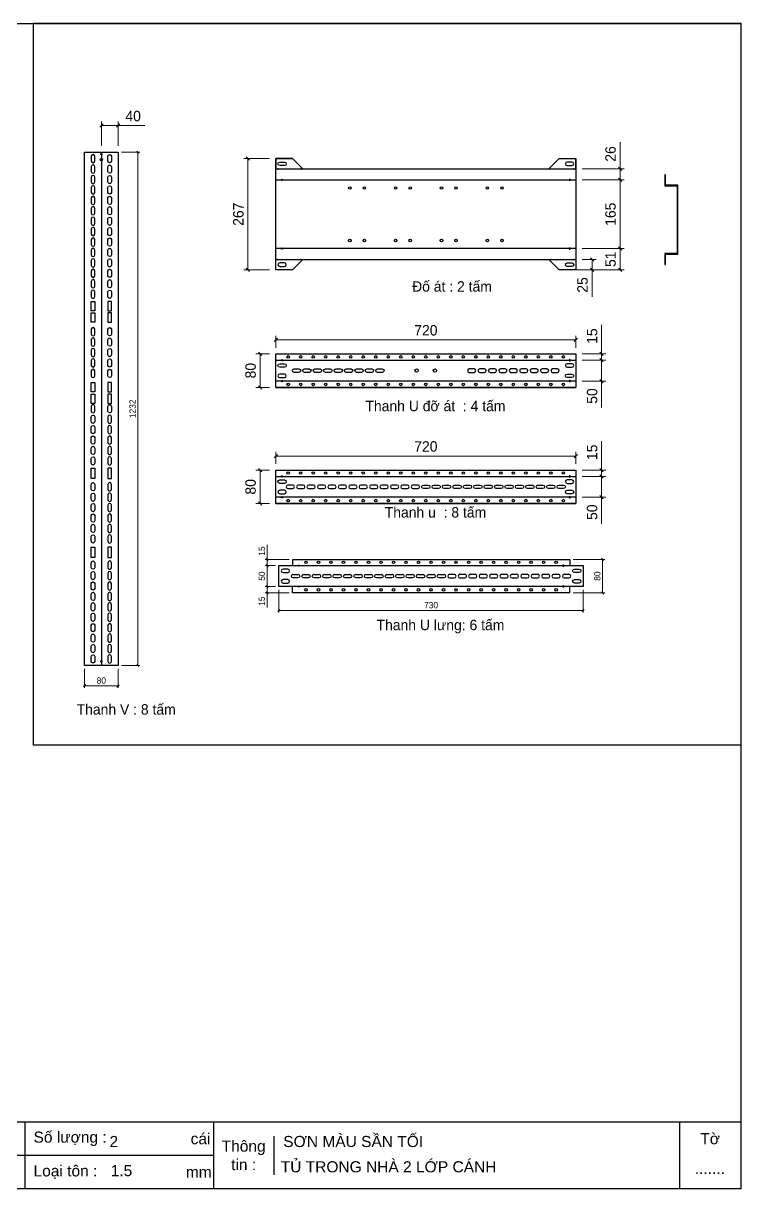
# Model space of a CAD drawing. Header units: millimetres. Extents: x 0 to 3953, y 0 to 2795.
# Drawn here: x 2232 to 3953, y 0 to 2795 of the extents above; entities that cross this region are included whole.
import ezdxf

# ---------------------------------------------------------------- set-up
doc = ezdxf.new("R2010")
doc.units = ezdxf.units.MM
doc.layers.add('CNC', color=7, linetype='Continuous')
doc.layers.add('DIM', color=253, linetype='Continuous')
doc.styles.add('Arial', font='arial.ttf')
doc.dimstyles.new('Dim-15', dxfattribs={"dimtxt": 15, "dimasz": 5, "dimexe": 5, "dimexo": 8, "dimgap": 5, "dimtad": 1, "dimdec": 0, "dimtxsty": 'Standard', "dimblk": 'OBLIQUE', "dimcen": 10, "dimclrd": 5, "dimclre": 5, "dimclrt": 3, "dimazin": 3, "dimtfac": 1, "dimtdec": 0, "dimtmove": 0, "dimatfit": 3, "dimldrblk": 'OBLIQUE', "dimlwd": 9, "dimlwe": 9})
doc.dimstyles.new('Dim-25', dxfattribs={"dimtxt": 25, "dimasz": 8, "dimexe": 10, "dimexo": 15, "dimgap": 10, "dimtad": 1, "dimdec": 0, "dimtxsty": 'Standard', "dimblk": 'OBLIQUE', "dimcen": 10, "dimclrd": 5, "dimclre": 5, "dimclrt": 3, "dimazin": 3, "dimtfac": 1, "dimtdec": 0, "dimtmove": 0, "dimatfit": 3, "dimldrblk": 'OBLIQUE', "dimlwd": 9, "dimlwe": 9})

# ---------------------------------------------------------------- blocks, each defined once
blk = doc.blocks.new('ovan8.5x20')
at = {"layer": 'CNC', "color": 2, "lineweight": -3}
for p, q in [((5.7, 4.2), (-5.8, 4.2)), ((-5.8, -4.2), (5.7, -4.2))]:
    blk.add_line(p, q, dxfattribs=at)
for centre, start, end in [((-5.8, 0), 90, 270), ((5.7, 0), 270, 90)]:
    blk.add_arc(centre, 4.25, start, end, dxfattribs=at)
blk = doc.blocks.new('f3daunguoc')
at = {"layer": 'CNC', "color": 2, "lineweight": -3}
blk.add_circle((0, 0), 1.5, dxfattribs=at)
blk = doc.blocks.new('*D23')
at = {"color": 0, "linetype": 'ByBlock', "lineweight": -2}
for p, q in [((2804.1, 1719.4), (2796.1, 1727.4)), ((2796.1, 1647.4), (2804.1, 1639.4))]:
    blk.add_line(p, q, dxfattribs=at)
at = {"layer": 'Defpoints', "color": 0, "transparency": 16777216}
for p in [(2837.8, 1723.4), (2800.1, 1643.4), (2837.8, 1643.4)]:
    blk.add_point(p, dxfattribs=at)
at = {"layer": 'DIM', "color": 5, "lineweight": 9, "transparency": 16777216}
for p, q in [((2822.8, 1723.4), (2790.1, 1723.4)), ((2800.1, 1723.4), (2800.1, 1643.4)), ((2822.8, 1643.4), (2790.1, 1643.4))]:
    blk.add_line(p, q, dxfattribs=at)
at = {"layer": 'DIM', "color": 3, "transparency": 16777216, "insert": (2777.4, 1683.4), "char_height": 25, "attachment_point": 5, "rotation": 90}
blk.add_mtext('80', dxfattribs=at)
blk = doc.blocks.new('_Oblique')
at = {"color": 0, "linetype": 'ByBlock', "lineweight": -2}
blk.add_line((-0.5, -0.5), (0.5, 0.5), dxfattribs=at)
blk = doc.blocks.new('*D24')
at = {"color": 0, "linetype": 'ByBlock', "lineweight": -2}
for p, q in [((2841.8, 1761.3), (2833.8, 1753.3)), ((3553.8, 1753.3), (3561.8, 1761.3))]:
    blk.add_line(p, q, dxfattribs=at)
at = {"layer": 'Defpoints', "color": 0, "transparency": 16777216}
for p in [(3557.8, 1757.3), (2837.8, 1723.4), (3557.8, 1723.4)]:
    blk.add_point(p, dxfattribs=at)
at = {"layer": 'DIM', "color": 5, "lineweight": 9, "transparency": 16777216}
for p, q in [((2837.8, 1738.4), (2837.8, 1767.3)), ((3557.8, 1738.4), (3557.8, 1767.3)), ((2837.8, 1757.3), (3557.8, 1757.3))]:
    blk.add_line(p, q, dxfattribs=at)
at = {"layer": 'DIM', "color": 3, "transparency": 16777216, "insert": (3197.8, 1780.1), "char_height": 25, "attachment_point": 5}
blk.add_mtext('720', dxfattribs=at)
blk = doc.blocks.new('*D25')
at = {"color": 0, "linetype": 'ByBlock', "lineweight": -2}
for p, q in [((3615.5, 1727.4), (3623.5, 1719.4)), ((3623.5, 1704.4), (3615.5, 1712.4))]:
    blk.add_line(p, q, dxfattribs=at)
at = {"layer": 'Defpoints', "color": 0, "transparency": 16777216}
for p in [(3557.8, 1723.4), (3557.8, 1708.4), (3619.5, 1723.4)]:
    blk.add_point(p, dxfattribs=at)
at = {"layer": 'DIM', "color": 5, "lineweight": 9, "transparency": 16777216}
for p, q in [((3619.5, 1723.4), (3619.5, 1793)), ((3572.8, 1723.4), (3629.5, 1723.4)), ((3572.8, 1708.4), (3629.5, 1708.4)), ((3619.5, 1708.4), (3619.5, 1723.4)), ((3619.5, 1708.4), (3619.5, 1700.4))]:
    blk.add_line(p, q, dxfattribs=at)
at = {"layer": 'DIM', "color": 3, "transparency": 16777216, "insert": (3596.7, 1766.2), "char_height": 25, "attachment_point": 5, "rotation": 90}
blk.add_mtext('15', dxfattribs=at)
blk = doc.blocks.new('*D26')
at = {"color": 0, "linetype": 'ByBlock', "lineweight": -2}
for p, q in [((3623.5, 1704.4), (3615.5, 1712.4)), ((3615.5, 1662.4), (3623.5, 1654.4))]:
    blk.add_line(p, q, dxfattribs=at)
at = {"layer": 'Defpoints', "color": 0, "transparency": 16777216}
for p in [(3557.8, 1708.4), (3557.8, 1658.4), (3619.5, 1658.4)]:
    blk.add_point(p, dxfattribs=at)
at = {"layer": 'DIM', "color": 5, "lineweight": 9, "transparency": 16777216}
for p, q in [((3572.8, 1708.4), (3629.5, 1708.4)), ((3619.5, 1708.4), (3619.5, 1658.4)), ((3572.8, 1658.4), (3629.5, 1658.4)), ((3619.5, 1658.4), (3619.5, 1594.7))]:
    blk.add_line(p, q, dxfattribs=at)
at = {"layer": 'DIM', "color": 3, "transparency": 16777216, "insert": (3596.7, 1622.5), "char_height": 25, "attachment_point": 5, "rotation": 90}
blk.add_mtext('50', dxfattribs=at)
blk = doc.blocks.new('*D27')
at = {"color": 0, "linetype": 'ByBlock', "lineweight": -2}
for p, q in [((2847.8, 1389.3), (2842.8, 1384.3)), ((3572.8, 1384.3), (3577.8, 1389.3))]:
    blk.add_line(p, q, dxfattribs=at)
at = {"layer": 'Defpoints', "color": 0, "transparency": 16777216}
for p in [(2845.3, 1444.3), (3575.3, 1444.3), (3575.3, 1386.8)]:
    blk.add_point(p, dxfattribs=at)
at = {"layer": 'DIM', "color": 5, "lineweight": 9, "transparency": 16777216}
for p, q in [((2845.3, 1436.3), (2845.3, 1381.8)), ((3575.3, 1436.3), (3575.3, 1381.8)), ((2845.3, 1386.8), (3575.3, 1386.8))]:
    blk.add_line(p, q, dxfattribs=at)
at = {"layer": 'DIM', "color": 3, "transparency": 16777216, "insert": (3210.3, 1399.5), "char_height": 15, "attachment_point": 5}
blk.add_mtext('730', dxfattribs=at)
blk = doc.blocks.new('*D28')
at = {"color": 0, "linetype": 'ByBlock', "lineweight": -2}
for p, q in [((3624.4, 1506.8), (3619.4, 1511.8)), ((3619.4, 1431.8), (3624.4, 1426.8))]:
    blk.add_line(p, q, dxfattribs=at)
at = {"layer": 'Defpoints', "color": 0, "transparency": 16777216}
for p in [(3542.8, 1509.3), (3621.9, 1509.3), (3542.8, 1429.3)]:
    blk.add_point(p, dxfattribs=at)
at = {"layer": 'DIM', "color": 5, "lineweight": 9, "transparency": 16777216}
for p, q in [((3550.8, 1509.3), (3626.9, 1509.3)), ((3621.9, 1429.3), (3621.9, 1509.3)), ((3550.8, 1429.3), (3626.9, 1429.3))]:
    blk.add_line(p, q, dxfattribs=at)
at = {"layer": 'DIM', "color": 3, "transparency": 16777216, "insert": (3609.2, 1469.3), "char_height": 15, "attachment_point": 5, "rotation": 90}
blk.add_mtext('80', dxfattribs=at)
blk = doc.blocks.new('*D29')
at = {"color": 0, "linetype": 'ByBlock', "lineweight": -2}
for p, q in [((2819.5, 1491.8), (2814.5, 1496.8)), ((2814.5, 1446.8), (2819.5, 1441.8))]:
    blk.add_line(p, q, dxfattribs=at)
at = {"layer": 'Defpoints', "color": 0, "transparency": 16777216}
for p in [(2845.3, 1494.3), (2817, 1444.3), (2845.3, 1444.3)]:
    blk.add_point(p, dxfattribs=at)
at = {"layer": 'DIM', "color": 5, "lineweight": 9, "transparency": 16777216}
for p, q in [((2837.3, 1494.3), (2812, 1494.3)), ((2817, 1494.3), (2817, 1444.3)), ((2837.3, 1444.3), (2812, 1444.3))]:
    blk.add_line(p, q, dxfattribs=at)
at = {"layer": 'DIM', "color": 3, "transparency": 16777216, "insert": (2804.3, 1469.3), "char_height": 15, "attachment_point": 5, "rotation": 90}
blk.add_mtext('50', dxfattribs=at)
blk = doc.blocks.new('*D30')
at = {"color": 0, "linetype": 'ByBlock', "lineweight": -2}
for p, q in [((2819.5, 1441.8), (2814.5, 1446.8)), ((2814.5, 1431.8), (2819.5, 1426.8))]:
    blk.add_line(p, q, dxfattribs=at)
at = {"layer": 'Defpoints', "color": 0, "transparency": 16777216}
for p in [(2817, 1429.3), (2845.3, 1444.3), (2877.8, 1429.3)]:
    blk.add_point(p, dxfattribs=at)
at = {"layer": 'DIM', "color": 5, "lineweight": 9, "transparency": 16777216}
for p, q in [((2837.3, 1444.3), (2812, 1444.3)), ((2869.8, 1429.3), (2812, 1429.3)), ((2817, 1444.3), (2817, 1429.3)), ((2817, 1429.3), (2817, 1394.1))]:
    blk.add_line(p, q, dxfattribs=at)
at = {"layer": 'DIM', "color": 3, "transparency": 16777216, "insert": (2804.3, 1409.2), "char_height": 15, "attachment_point": 5, "rotation": 90}
blk.add_mtext('15', dxfattribs=at)
blk = doc.blocks.new('*D31')
at = {"color": 0, "linetype": 'ByBlock', "lineweight": -2}
for p, q in [((2819.5, 1506.8), (2814.5, 1511.8)), ((2814.5, 1496.8), (2819.5, 1491.8))]:
    blk.add_line(p, q, dxfattribs=at)
at = {"layer": 'Defpoints', "color": 0, "transparency": 16777216}
for p in [(2817, 1509.3), (2845.3, 1494.3), (2877.8, 1509.3)]:
    blk.add_point(p, dxfattribs=at)
at = {"layer": 'DIM', "color": 5, "lineweight": 9, "transparency": 16777216}
for p, q in [((2817, 1509.3), (2817, 1544.5)), ((2869.8, 1509.3), (2812, 1509.3)), ((2837.3, 1494.3), (2812, 1494.3)), ((2817, 1494.3), (2817, 1509.3))]:
    blk.add_line(p, q, dxfattribs=at)
at = {"layer": 'DIM', "color": 3, "transparency": 16777216, "insert": (2804.3, 1529.4), "char_height": 15, "attachment_point": 5, "rotation": 90}
blk.add_mtext('15', dxfattribs=at)
blk = doc.blocks.new('*D32')
at = {"color": 0, "linetype": 'ByBlock', "lineweight": -2}
for p, q in [((2774.9, 2466.7), (2766.9, 2474.7)), ((2766.9, 2207.7), (2774.9, 2199.7))]:
    blk.add_line(p, q, dxfattribs=at)
at = {"layer": 'Defpoints', "color": 0, "ltscale": 3, "transparency": 16777216}
for p in [(2837.8, 2470.7), (2770.9, 2203.7), (2837.8, 2203.7)]:
    blk.add_point(p, dxfattribs=at)
at = {"layer": 'DIM', "color": 5, "lineweight": 9, "ltscale": 3, "transparency": 16777216}
for p, q in [((2822.8, 2470.7), (2760.9, 2470.7)), ((2770.9, 2470.7), (2770.9, 2203.7)), ((2822.8, 2203.7), (2760.9, 2203.7))]:
    blk.add_line(p, q, dxfattribs=at)
at = {"layer": 'DIM', "color": 3, "ltscale": 3, "transparency": 16777216, "insert": (2748.1, 2337.2), "char_height": 25, "attachment_point": 5, "rotation": 90}
blk.add_mtext('267', dxfattribs=at)
blk = doc.blocks.new('*D33')
at = {"color": 0, "linetype": 'ByBlock', "lineweight": -2}
for p, q in [((3667.6, 2441.7), (3659.6, 2449.7)), ((3659.6, 2423.7), (3667.6, 2415.7))]:
    blk.add_line(p, q, dxfattribs=at)
at = {"layer": 'Defpoints', "color": 0, "ltscale": 3, "transparency": 16777216}
for p in [(3557.8, 2445.7), (3663.6, 2445.7), (3557.8, 2419.7)]:
    blk.add_point(p, dxfattribs=at)
at = {"layer": 'DIM', "color": 5, "lineweight": 9, "ltscale": 3, "transparency": 16777216}
for p, q in [((3663.6, 2445.7), (3663.6, 2510)), ((3572.8, 2445.7), (3673.6, 2445.7)), ((3663.6, 2419.7), (3663.6, 2445.7)), ((3572.8, 2419.7), (3673.6, 2419.7))]:
    blk.add_line(p, q, dxfattribs=at)
at = {"layer": 'DIM', "color": 3, "ltscale": 3, "transparency": 16777216, "insert": (3640.9, 2481.8), "char_height": 25, "attachment_point": 5, "rotation": 90}
blk.add_mtext('26', dxfattribs=at)
blk = doc.blocks.new('*D34')
at = {"color": 0, "linetype": 'ByBlock', "lineweight": -2}
for p, q in [((3667.6, 2250.7), (3659.6, 2258.7)), ((3659.6, 2207.7), (3667.6, 2199.7))]:
    blk.add_line(p, q, dxfattribs=at)
at = {"layer": 'Defpoints', "color": 0, "ltscale": 3, "transparency": 16777216}
for p in [(3557.8, 2254.7), (3557.8, 2203.7), (3663.6, 2203.7)]:
    blk.add_point(p, dxfattribs=at)
at = {"layer": 'DIM', "color": 5, "lineweight": 9, "ltscale": 3, "transparency": 16777216}
for p, q in [((3572.8, 2254.7), (3673.6, 2254.7)), ((3663.6, 2254.7), (3663.6, 2203.7)), ((3572.8, 2203.7), (3673.6, 2203.7))]:
    blk.add_line(p, q, dxfattribs=at)
at = {"layer": 'DIM', "color": 3, "ltscale": 3, "transparency": 16777216, "insert": (3640.9, 2229.2), "char_height": 25, "attachment_point": 5, "rotation": 90}
blk.add_mtext('51', dxfattribs=at)
blk = doc.blocks.new('*D35')
at = {"color": 0, "linetype": 'ByBlock', "lineweight": -2}
for p, q in [((3600.5, 2224.7), (3592.5, 2232.7)), ((3592.5, 2207.7), (3600.5, 2199.7))]:
    blk.add_line(p, q, dxfattribs=at)
at = {"layer": 'Defpoints', "color": 0, "ltscale": 3, "transparency": 16777216}
for p in [(3557.8, 2228.7), (3517.8, 2203.7), (3596.5, 2203.7)]:
    blk.add_point(p, dxfattribs=at)
at = {"layer": 'DIM', "color": 5, "lineweight": 9, "ltscale": 3, "transparency": 16777216}
for p, q in [((3572.8, 2228.7), (3606.5, 2228.7)), ((3596.5, 2228.7), (3596.5, 2203.7)), ((3532.8, 2203.7), (3606.5, 2203.7)), ((3596.5, 2203.7), (3596.5, 2139.3))]:
    blk.add_line(p, q, dxfattribs=at)
at = {"layer": 'DIM', "color": 3, "ltscale": 3, "transparency": 16777216, "insert": (3573.7, 2167.5), "char_height": 25, "attachment_point": 5, "rotation": 90}
blk.add_mtext('25', dxfattribs=at)
blk = doc.blocks.new('KHUNG CHUẨN')
at = {"color": 7}
for p, q in [((19889.2, -28535.2), (16919.2, -28535.2)), ((18599.2, -28535.2), (18599.2, -28655.2)), ((18939.2, -28535.2), (18939.2, -28655.2)), ((19779.2, -28535.2), (19779.2, -28655.2)), ((19047.6, -28560.2), (19047.6, -28630.2)), ((18939.2, -28595.2), (16919.2, -28595.2))]:
    blk.add_line(p, q, dxfattribs=at)
blk.add_lwpolyline([(16919.2, -26555.2), (19889.2, -26555.2), (19889.2, -28655.2), (16919.2, -28655.2)], close=True, dxfattribs=at)
at = {"color": 2, "char_height": 20, "style": 'Arial'}
for s, insert, width, attachment_point in [('  Số lượng :', (18599.2, -28565.2), 917.634, 4), ('cái', (18897.9, -28565.2), 63.517, 4), ('Tờ', (19834.2, -28565.2), 110, 5), ('Thông\\Ptin :', (18993.4, -28595.2), 108.311, 5), ('  Loại tôn :', (18599.2, -28625.2), 917.634, 4), ('mm', (18889.2, -28625.2), 917.634, 4)]:
    blk.add_mtext(s, dxfattribs=dict(at, insert=insert, width=width, attachment_point=attachment_point))
at = {"color": 3, "style": 'Arial'}
for tag, p in [('#01', (17055.6, -28580.1)), ('#02', (17431.4, -28580.1)), ('#03', (18030.6, -28580.1)), ('#08', (18751.7, -28580.1)), ('#10', (19064.8, -28580.1)), ('#04', (17024.8, -28634.6)), ('#05', (17308.5, -28633)), ('#06', (17632.7, -28633.7)), ('#07', (18002, -28634.7)), ('#09', (18753.8, -28632.6)), ('#11', (19060.3, -28625.7)), ('#12', (19806.5, -28628.9))]:
    blk.add_attdef(tag, p, '', height=20, dxfattribs=at)
blk = doc.blocks.new('*D36')
at = {"color": 0, "linetype": 'ByBlock', "lineweight": -2}
for p, q in [((2804.1, 1998), (2796.1, 2006)), ((2796.1, 1926), (2804.1, 1918))]:
    blk.add_line(p, q, dxfattribs=at)
at = {"layer": 'Defpoints', "color": 0, "transparency": 16777216}
for p in [(2837.8, 2002), (2800.1, 1922), (2837.8, 1922)]:
    blk.add_point(p, dxfattribs=at)
at = {"layer": 'DIM', "color": 5, "lineweight": 9, "transparency": 16777216}
for p, q in [((2822.8, 2002), (2790.1, 2002)), ((2800.1, 2002), (2800.1, 1922)), ((2822.8, 1922), (2790.1, 1922))]:
    blk.add_line(p, q, dxfattribs=at)
at = {"layer": 'DIM', "color": 3, "transparency": 16777216, "insert": (2777.4, 1962), "char_height": 25, "attachment_point": 5, "rotation": 90}
blk.add_mtext('80', dxfattribs=at)
blk = doc.blocks.new('*D37')
at = {"color": 0, "linetype": 'ByBlock', "lineweight": -2}
for p, q in [((2841.8, 2039.9), (2833.8, 2031.9)), ((3553.8, 2031.9), (3561.8, 2039.9))]:
    blk.add_line(p, q, dxfattribs=at)
at = {"layer": 'Defpoints', "color": 0, "transparency": 16777216}
for p in [(3557.8, 2035.9), (2837.8, 2002), (3557.8, 2002)]:
    blk.add_point(p, dxfattribs=at)
at = {"layer": 'DIM', "color": 5, "lineweight": 9, "transparency": 16777216}
for p, q in [((2837.8, 2017), (2837.8, 2045.9)), ((3557.8, 2017), (3557.8, 2045.9)), ((2837.8, 2035.9), (3557.8, 2035.9))]:
    blk.add_line(p, q, dxfattribs=at)
at = {"layer": 'DIM', "color": 3, "transparency": 16777216, "insert": (3197.8, 2058.7), "char_height": 25, "attachment_point": 5}
blk.add_mtext('720', dxfattribs=at)
blk = doc.blocks.new('*D38')
at = {"color": 0, "linetype": 'ByBlock', "lineweight": -2}
for p, q in [((3615.5, 2006), (3623.5, 1998)), ((3623.5, 1983), (3615.5, 1991))]:
    blk.add_line(p, q, dxfattribs=at)
at = {"layer": 'Defpoints', "color": 0, "transparency": 16777216}
for p in [(3557.8, 2002), (3557.8, 1987), (3619.5, 2002)]:
    blk.add_point(p, dxfattribs=at)
at = {"layer": 'DIM', "color": 5, "lineweight": 9, "transparency": 16777216}
for p, q in [((3619.5, 2002), (3619.5, 2071.6)), ((3572.8, 2002), (3629.5, 2002)), ((3572.8, 1987), (3629.5, 1987)), ((3619.5, 1987), (3619.5, 2002)), ((3619.5, 1987), (3619.5, 1979))]:
    blk.add_line(p, q, dxfattribs=at)
at = {"layer": 'DIM', "color": 3, "transparency": 16777216, "insert": (3596.7, 2044.8), "char_height": 25, "attachment_point": 5, "rotation": 90}
blk.add_mtext('15', dxfattribs=at)
blk = doc.blocks.new('*D39')
at = {"color": 0, "linetype": 'ByBlock', "lineweight": -2}
for p, q in [((3623.5, 1983), (3615.5, 1991)), ((3615.5, 1941), (3623.5, 1933))]:
    blk.add_line(p, q, dxfattribs=at)
at = {"layer": 'Defpoints', "color": 0, "transparency": 16777216}
for p in [(3557.8, 1987), (3557.8, 1937), (3619.5, 1937)]:
    blk.add_point(p, dxfattribs=at)
at = {"layer": 'DIM', "color": 5, "lineweight": 9, "transparency": 16777216}
for p, q in [((3572.8, 1987), (3629.5, 1987)), ((3619.5, 1987), (3619.5, 1937)), ((3572.8, 1937), (3629.5, 1937)), ((3619.5, 1937), (3619.5, 1873.3))]:
    blk.add_line(p, q, dxfattribs=at)
at = {"layer": 'DIM', "color": 3, "transparency": 16777216, "insert": (3596.7, 1901.1), "char_height": 25, "attachment_point": 5, "rotation": 90}
blk.add_mtext('50', dxfattribs=at)
blk = doc.blocks.new('*D40')
at = {"color": 0, "linetype": 'ByBlock', "lineweight": -2}
for p, q in [((2509.5, 2483.8), (2504.5, 2488.8)), ((2504.5, 1257.3), (2509.5, 1252.3))]:
    blk.add_line(p, q, dxfattribs=at)
at = {"layer": 'Defpoints', "color": 0, "transparency": 16777216}
for p in [(2459.3, 2486.3), (2459.3, 1254.8), (2507, 1254.8)]:
    blk.add_point(p, dxfattribs=at)
at = {"layer": 'DIM', "color": 5, "lineweight": 9, "transparency": 16777216}
for p, q in [((2467.3, 2486.3), (2512, 2486.3)), ((2507, 2486.3), (2507, 1254.8)), ((2467.3, 1254.8), (2512, 1254.8))]:
    blk.add_line(p, q, dxfattribs=at)
at = {"layer": 'DIM', "color": 3, "transparency": 16777216, "insert": (2494.4, 1870.5), "char_height": 15, "attachment_point": 5, "rotation": 90}
blk.add_mtext('1232', dxfattribs=at)
blk = doc.blocks.new('*D41')
at = {"color": 0, "linetype": 'ByBlock', "lineweight": -2}
for p, q in [((2381.8, 1208.5), (2376.8, 1203.5)), ((2456.8, 1203.5), (2461.8, 1208.5))]:
    blk.add_line(p, q, dxfattribs=at)
at = {"layer": 'Defpoints', "color": 0, "transparency": 16777216}
for p in [(2379.3, 1254.8), (2459.3, 1254.8), (2459.3, 1206)]:
    blk.add_point(p, dxfattribs=at)
at = {"layer": 'DIM', "color": 5, "lineweight": 9, "transparency": 16777216}
for p, q in [((2379.3, 1246.8), (2379.3, 1201)), ((2459.3, 1246.8), (2459.3, 1201)), ((2379.3, 1206), (2459.3, 1206))]:
    blk.add_line(p, q, dxfattribs=at)
at = {"layer": 'DIM', "color": 3, "transparency": 16777216, "insert": (2419.3, 1218.7), "char_height": 15, "attachment_point": 5}
blk.add_mtext('80', dxfattribs=at)
blk = doc.blocks.new('*D42')
at = {"color": 0, "linetype": 'ByBlock', "lineweight": -2}
for p, q in [((3667.6, 2415.7), (3659.6, 2423.7)), ((3659.6, 2258.7), (3667.6, 2250.7))]:
    blk.add_line(p, q, dxfattribs=at)
at = {"layer": 'Defpoints', "color": 0, "transparency": 16777216}
for p in [(3557.8, 2419.7), (3663.6, 2419.7), (3557.8, 2254.7)]:
    blk.add_point(p, dxfattribs=at)
at = {"layer": 'DIM', "color": 5, "lineweight": 9, "transparency": 16777216}
for p, q in [((3572.8, 2419.7), (3673.6, 2419.7)), ((3663.6, 2254.7), (3663.6, 2419.7)), ((3572.8, 2254.7), (3673.6, 2254.7))]:
    blk.add_line(p, q, dxfattribs=at)
at = {"layer": 'DIM', "color": 3, "transparency": 16777216, "insert": (3640.9, 2337.2), "char_height": 25, "attachment_point": 5, "rotation": 90}
blk.add_mtext('165', dxfattribs=at)
blk = doc.blocks.new('*D43')
at = {"color": 0, "linetype": 'ByBlock', "lineweight": -2}
for p, q in [((2423.3, 2553.7), (2415.3, 2545.7)), ((2455.3, 2545.7), (2463.3, 2553.7))]:
    blk.add_line(p, q, dxfattribs=at)
at = {"layer": 'Defpoints', "color": 0, "transparency": 16777216}
for p in [(2459.3, 2549.7), (2419.3, 2486.3), (2459.3, 2486.3)]:
    blk.add_point(p, dxfattribs=at)
at = {"layer": 'DIM', "color": 5, "lineweight": 9, "transparency": 16777216}
for p, q in [((2419.3, 2501.3), (2419.3, 2559.7)), ((2419.3, 2549.7), (2459.3, 2549.7)), ((2459.3, 2501.3), (2459.3, 2559.7)), ((2459.3, 2549.7), (2524, 2549.7))]:
    blk.add_line(p, q, dxfattribs=at)
at = {"layer": 'DIM', "color": 3, "transparency": 16777216, "insert": (2495.7, 2572.5), "char_height": 25, "attachment_point": 5}
blk.add_mtext('40', dxfattribs=at)

msp = doc.modelspace()

# ---------------------------------------------------------------- linework, layer by layer
at = {"color": 7}
for p, q in [((2419.3, 2486.3), (2419.3, 1254.8)), ((2837.6, 2002), (3557.6, 2002)), ((2837.6, 1723.4), (3557.6, 1723.4)), ((2845.3, 1494.3), (3575.3, 1494.3)), ((2845.3, 1444.3), (2845.3, 1494.3)), ((2877.8, 1509.3), (3542.8, 1509.3)), ((2877.8, 1509.3), (2877.8, 1494.3)), ((3575.3, 1494.3), (3575.3, 1444.3)), ((3575.3, 1444.3), (2845.3, 1444.3)), ((2877.8, 1429.3), (2877.8, 1444.3)), ((3542.8, 1429.3), (2877.8, 1429.3)), ((3542.8, 1429.3), (3542.8, 1444.3))]:
    msp.add_line(p, q, dxfattribs=at)
for p, q in [((2877.8, 2470.7), (2902.8, 2445.7)), ((3492.8, 2445.7), (3517.8, 2470.7)), ((3517.8, 2470.7), (3557.8, 2470.7)), ((2902.8, 2228.7), (2877.8, 2203.7)), ((3492.8, 2228.7), (3517.8, 2203.7)), ((3542.8, 1509.3), (3542.8, 1494.3))]:
    msp.add_line(p, q)
at = {"color": 2}
for p, q in [((2837.6, 1922), (3557.6, 1922)), ((2837.6, 1643.4), (3557.6, 1643.4))]:
    msp.add_line(p, q, dxfattribs=at)
msp.add_lwpolyline([(2256.2, 2795.1), (3953.1, 2795.1), (3953.1, 1063.9), (2256.2, 1063.9)], close=True)
at = {"color": 7}
for points in [[(2379.3, 2486.3), (2459.3, 2486.3), (2459.3, 1254.8), (2379.3, 1254.8)], [(2837.6, 2002), (3557.6, 2002), (3557.6, 1922), (2837.6, 1922)], [(2837.6, 1987), (3557.6, 1987), (3557.6, 1937), (2837.6, 1937)], [(2837.6, 1723.4), (3557.6, 1723.4), (3557.6, 1643.4), (2837.6, 1643.4)], [(2837.6, 1708.4), (3557.6, 1708.4), (3557.6, 1658.4), (2837.6, 1658.4)]]:
    msp.add_lwpolyline(points, close=True, dxfattribs=at)
at = {"color": 7, "ltscale": 3}
for points in [[(2877.8, 2470.7), (2837.8, 2470.7), (2837.8, 2445.7), (3557.8, 2445.7), (3557.8, 2470.7)], [(2877.8, 2203.7), (2837.8, 2203.7), (2837.8, 2470.7), (2877.8, 2470.7)], [(3557.8, 2470.7), (3557.8, 2203.7), (3517.8, 2203.7)], [(2877.8, 2203.7), (2837.8, 2203.7), (2837.8, 2228.7), (3557.8, 2228.7), (3557.8, 2203.7), (3517.8, 2203.7)]]:
    msp.add_lwpolyline(points, dxfattribs=at)
msp.add_lwpolyline([(2837.8, 2419.7), (3557.8, 2419.7), (3557.8, 2254.7), (2837.8, 2254.7)], close=True, dxfattribs=at)
at = {"color": 8}
msp.add_lwpolyline([(3772.6, 2216.7), (3772.6, 2241.7), (3802.1, 2241.7), (3802.1, 2406.7), (3772.6, 2406.7), (3772.6, 2431.7), (3771.1, 2431.7), (3771.1, 2405.2), (3800.6, 2405.2), (3800.6, 2243.2), (3771.1, 2243.2), (3771.1, 2216.7)], close=True, dxfattribs=at)
at = {"color": 2}
for points in [[(2394.8, 2128), (2403.8, 2128), (2403.8, 2105.5), (2394.8, 2105.5)], [(2443.8, 2128), (2434.8, 2128), (2434.8, 2105.5), (2443.8, 2105.5)], [(2394.8, 2100.5), (2403.8, 2100.5), (2403.8, 2078), (2394.8, 2078)], [(2443.8, 2100.5), (2434.8, 2100.5), (2434.8, 2078), (2443.8, 2078)], [(2394.8, 1933.5), (2403.8, 1933.5), (2403.8, 1911), (2394.8, 1911)], [(2443.8, 1933.5), (2434.8, 1933.5), (2434.8, 1911), (2443.8, 1911)], [(2394.8, 1906), (2403.8, 1906), (2403.8, 1883.5), (2394.8, 1883.5)], [(2443.8, 1906), (2434.8, 1906), (2434.8, 1883.5), (2443.8, 1883.5)], [(2394.8, 1728.5), (2403.8, 1728.5), (2403.8, 1703.5), (2394.8, 1703.5)], [(2443.8, 1728.5), (2434.8, 1728.5), (2434.8, 1703.5), (2443.8, 1703.5)], [(2394.8, 1538.5), (2403.8, 1538.5), (2403.8, 1513.5), (2394.8, 1513.5)], [(2443.8, 1538.5), (2434.8, 1538.5), (2434.8, 1513.5), (2443.8, 1513.5)]]:
    msp.add_lwpolyline(points, close=True, dxfattribs=at)
for centre, radius in [((2419.3, 2468.1), 2.5), ((2419.3, 2481.3), 1.5), ((2842.8, 2445.7), 1), ((2897.8, 2445.7), 1), ((3552.8, 2445.7), 1), ((3015.3, 2400.2), 3), ((3050.3, 2400.2), 3), ((3125.3, 2400.2), 3), ((3160.3, 2400.2), 3), ((3235.3, 2400.2), 3), ((3270.3, 2400.2), 3), ((3345.3, 2400.2), 3), ((3380.3, 2400.2), 3), ((3015.3, 2274.2), 3), ((3050.3, 2274.2), 3), ((3125.3, 2274.2), 3), ((3160.3, 2274.2), 3), ((3235.3, 2274.2), 3), ((3270.3, 2274.2), 3), ((3345.3, 2274.2), 3), ((3380.3, 2274.2), 3), ((2842.8, 2228.7), 1), ((2897.8, 2228.7), 1), ((3497.8, 2228.7), 1), ((3552.8, 2228.7), 1), ((2867.6, 1995), 3), ((2897.6, 1995), 3), ((2927.6, 1995), 3), ((2957.6, 1995), 3), ((2987.6, 1995), 3), ((3017.6, 1995), 3), ((3047.6, 1995), 3), ((3077.6, 1995), 3), ((3107.6, 1995), 3), ((3137.6, 1995), 3), ((3167.6, 1995), 3), ((3197.6, 1995), 3), ((3227.6, 1995), 3), ((3257.6, 1995), 3), ((3287.6, 1995), 3), ((3317.6, 1995), 3), ((3347.6, 1995), 3), ((3377.6, 1995), 3), ((3407.6, 1995), 3), ((3437.6, 1995), 3), ((3467.6, 1995), 3), ((3497.6, 1995), 3), ((3527.6, 1995), 3), ((3175.6, 1962), 4), ((3219.6, 1962), 4), ((2867.6, 1929), 3), ((2897.6, 1929), 3), ((2927.6, 1929), 3), ((2957.6, 1929), 3), ((2987.6, 1929), 3), ((3017.6, 1929), 3), ((3047.6, 1929), 3), ((3077.6, 1929), 3), ((3107.6, 1929), 3), ((3137.6, 1929), 3), ((3167.6, 1929), 3), ((3197.6, 1929), 3), ((3227.6, 1929), 3), ((3257.6, 1929), 3), ((3287.6, 1929), 3), ((3317.6, 1929), 3), ((3347.6, 1929), 3), ((3377.6, 1929), 3), ((3407.6, 1929), 3), ((3437.6, 1929), 3), ((3467.6, 1929), 3), ((3497.6, 1929), 3), ((3527.6, 1929), 3), ((2867.6, 1716.4), 3), ((2897.6, 1716.4), 3), ((2927.6, 1716.4), 3), ((2957.6, 1716.4), 3), ((2987.6, 1716.4), 3), ((3017.6, 1716.4), 3), ((3047.6, 1716.4), 3), ((3077.6, 1716.4), 3), ((3107.6, 1716.4), 3), ((3137.6, 1716.4), 3), ((3167.6, 1716.4), 3), ((3197.6, 1716.4), 3), ((3227.6, 1716.4), 3), ((3257.6, 1716.4), 3), ((3287.6, 1716.4), 3), ((3317.6, 1716.4), 3), ((3347.6, 1716.4), 3), ((3377.6, 1716.4), 3), ((3407.6, 1716.4), 3), ((3437.6, 1716.4), 3), ((3467.6, 1716.4), 3), ((3497.6, 1716.4), 3), ((3527.6, 1716.4), 3), ((2867.6, 1650.4), 3), ((2897.6, 1650.4), 3), ((2927.6, 1650.4), 3), ((2957.6, 1650.4), 3), ((2987.6, 1650.4), 3), ((3017.6, 1650.4), 3), ((3047.6, 1650.4), 3), ((3077.6, 1650.4), 3), ((3107.6, 1650.4), 3), ((3137.6, 1650.4), 3), ((3167.6, 1650.4), 3), ((3197.6, 1650.4), 3), ((3227.6, 1650.4), 3), ((3257.6, 1650.4), 3), ((3287.6, 1650.4), 3), ((3317.6, 1650.4), 3), ((3347.6, 1650.4), 3), ((3377.6, 1650.4), 3), ((3407.6, 1650.4), 3), ((3437.6, 1650.4), 3), ((3467.6, 1650.4), 3), ((3497.6, 1650.4), 3), ((3527.6, 1650.4), 3), ((2910.3, 1502.3), 3), ((2940.3, 1502.3), 3), ((2970.3, 1502.3), 3), ((3000.3, 1502.3), 3), ((3030.3, 1502.3), 3), ((3060.3, 1502.3), 3), ((3090.3, 1502.3), 3), ((3120.3, 1502.3), 3), ((3150.3, 1502.3), 3), ((3180.3, 1502.3), 3), ((3210.3, 1502.3), 3), ((3240.3, 1502.3), 3), ((3270.3, 1502.3), 3), ((3300.3, 1502.3), 3), ((3330.3, 1502.3), 3), ((3360.3, 1502.3), 3), ((3390.3, 1502.3), 3), ((3420.3, 1502.3), 3), ((3450.3, 1502.3), 3), ((3480.3, 1502.3), 3), ((3510.3, 1502.3), 3), ((2910.3, 1436.3), 3), ((2940.3, 1436.3), 3), ((2970.3, 1436.3), 3), ((3000.3, 1436.3), 3), ((3030.3, 1436.3), 3), ((3060.3, 1436.3), 3), ((3090.3, 1436.3), 3), ((3120.3, 1436.3), 3), ((3150.3, 1436.3), 3), ((3180.3, 1436.3), 3), ((3210.3, 1436.3), 3), ((3240.3, 1436.3), 3), ((3270.3, 1436.3), 3), ((3300.3, 1436.3), 3), ((3330.3, 1436.3), 3), ((3360.3, 1436.3), 3), ((3390.3, 1436.3), 3), ((3420.3, 1436.3), 3), ((3450.3, 1436.3), 3), ((3480.3, 1436.3), 3), ((3510.3, 1436.3), 3), ((2419.3, 1264.8), 1.5)]:
    msp.add_circle(centre, radius, dxfattribs=at)

# ---------------------------------------------------------------- block references
at = {"color": 3}
ref = msp.add_blockref('KHUNG CHUẨN', (-22519.5, 38140), dxfattribs=dict(at, xscale=1.330999999991036, yscale=1.330999999991036, zscale=1.330999999991036))
ref.add_attrib('#08', '2', (2439, 99.9), dxfattribs={"color": 3, "height": 26.6, "style": 'Arial'})
ref.add_attrib('#09', '1.5', (2441.8, 30), dxfattribs={"color": 3, "height": 26.62, "style": 'Arial'})
ref.add_attrib('#10', 'SƠN MÀU SẦN TỐI', (2855.7, 99.9), dxfattribs={"color": 3, "height": 26.62, "style": 'Arial'})
ref.add_attrib('#11', 'TỦ TRONG NHÀ 2 LỚP CÁNH', (2849.7, 39.2), dxfattribs={"color": 3, "height": 26.62, "style": 'Arial'})
ref.add_attrib('#12', '.......', (3842.9, 34.9), dxfattribs={"color": 3, "height": 26.62, "style": 'Arial'})
at = {"lineweight": -3, "rotation": 270}
for p in [(2852.8, 2419.7), (2852.8, 2254.7), (2852.6, 1987), (2852.6, 1937), (2852.6, 1708.4), (2852.6, 1658.4), (2892.8, 1494.3), (2892.8, 1444.3)]:
    msp.add_blockref('f3daunguoc', p, dxfattribs=at)
at = {"lineweight": -3, "xscale": -1, "rotation": 90}
for p in [(3542.8, 2419.7), (3542.8, 2254.7), (3542.9, 1987), (3542.9, 1937), (3542.9, 1708.4), (3542.9, 1658.4), (3527.8, 1494.3), (3527.8, 1444.3)]:
    msp.add_blockref('f3daunguoc', p, dxfattribs=at)
at = {"layer": 'CNC', "lineweight": -3}
for p, rotation in [((2399.3, 2470.5), 90), ((3542.5, 2458.2), 180), ((2399.3, 2445.5), 90), ((2399.3, 2420.5), 90), ((2399.3, 2395.5), 90), ((2399.3, 2370.5), 90), ((2399.3, 2345.5), 90), ((2399.3, 2320.5), 90), ((2399.3, 2295.5), 90), ((2399.3, 2270.5), 90), ((2399.3, 2245.5), 90), ((2399.3, 2220.5), 90), ((2399.3, 2195.5), 90), ((2399.3, 2170.5), 90), ((2399.3, 2145.5), 90), ((2399.3, 2055.5), 90), ((2399.3, 2030.5), 90), ((2399.3, 2005.5), 90), ((2399.3, 1980.5), 90), ((2399.3, 1955.5), 90), ((3307.6, 1962), 180), ((3332.6, 1962), 180), ((3357.6, 1962), 180), ((3382.6, 1962), 180), ((3407.6, 1962), 180), ((3432.6, 1962), 180), ((3457.6, 1962), 180), ((3482.6, 1962), 180), ((3507.6, 1962), 180), ((3542.5, 1974.5), 180), ((2399.3, 1870.5), 90), ((2439.3, 1845.5), 270), ((2439.3, 1820.5), 270), ((2439.3, 1795.5), 270), ((2439.3, 1770.5), 270), ((2439.3, 1745.5), 270), ((2439.3, 1683.5), 270), ((2872.6, 1683.4), 180), ((2897.6, 1683.4), 180), ((2922.6, 1683.4), 180), ((2947.6, 1683.4), 180), ((2972.6, 1683.4), 180), ((2997.6, 1683.4), 180), ((3022.6, 1683.4), 180), ((3047.6, 1683.4), 180), ((3072.6, 1683.4), 180), ((3097.6, 1683.4), 180), ((3122.6, 1683.4), 180), ((3147.6, 1683.4), 180), ((3172.6, 1683.4), 180), ((3542.5, 1695.9), 180), ((2439.3, 1658.5), 270), ((2439.3, 1633.5), 270), ((2439.3, 1608.5), 270), ((2439.3, 1583.5), 270), ((2439.3, 1558.5), 270), ((2439.3, 1495.5), 270), ((2860.8, 1481.8), 180), ((2439.3, 1470.5), 270), ((2439.3, 1445.5), 270), ((2860.8, 1456.8), 180), ((3260.3, 1469.3), 180), ((3285.3, 1469.3), 180), ((3310.3, 1469.3), 180), ((3335.3, 1469.3), 180), ((3360.3, 1469.3), 180), ((3385.3, 1469.3), 180), ((3410.3, 1469.3), 180), ((3435.3, 1469.3), 180), ((3460.3, 1469.3), 180), ((3485.3, 1469.3), 180), ((3510.3, 1469.3), 180), ((3535.3, 1469.3), 180), ((2439.3, 1420.5), 270), ((2439.3, 1395.5), 270), ((2439.3, 1370.5), 270), ((2439.3, 1345.5), 270), ((2439.3, 1320.5), 270), ((2439.3, 1295.5), 270), ((2439.3, 1270.5), 270)]:
    msp.add_blockref('ovan8.5x20', p, dxfattribs=dict(at, rotation=rotation))
at = {"layer": 'CNC', "lineweight": -3, "xscale": -1}
for p, rotation in [((2439.3, 2470.5), 270), ((2853, 2458.2), 180), ((2439.3, 2445.5), 270), ((2439.3, 2420.5), 270), ((2439.3, 2395.5), 270), ((2439.3, 2370.5), 270), ((2439.3, 2345.5), 270), ((2439.3, 2320.5), 270), ((2439.3, 2295.5), 270), ((2439.3, 2270.5), 270), ((2439.3, 2245.5), 270), ((2439.3, 2220.5), 270), ((2439.3, 2195.5), 270), ((2439.3, 2170.5), 270), ((2439.3, 2145.5), 270), ((2439.3, 2055.5), 270), ((2439.3, 2030.5), 270), ((2439.3, 2005.5), 270), ((2439.3, 1980.5), 270), ((2439.3, 1955.5), 270), ((2853, 1974.5), 180), ((2887.6, 1962), 180), ((2912.6, 1962), 180), ((2937.6, 1962), 180), ((2962.6, 1962), 180), ((2987.6, 1962), 180), ((3012.6, 1962), 180), ((3037.6, 1962), 180), ((3062.6, 1962), 180), ((3087.6, 1962), 180), ((2439.3, 1870.5), 270), ((2399.3, 1845.5), 90), ((2399.3, 1820.5), 90), ((2399.3, 1795.5), 90), ((2399.3, 1770.5), 90), ((2399.3, 1745.5), 90), ((2399.3, 1683.5), 90), ((2853, 1695.9), 180), ((3197.6, 1683.4), 180), ((3222.6, 1683.4), 180), ((3247.6, 1683.4), 180), ((3272.6, 1683.4), 180), ((3297.6, 1683.4), 180), ((3322.6, 1683.4), 180), ((3347.6, 1683.4), 180), ((3372.6, 1683.4), 180), ((3397.6, 1683.4), 180), ((3422.6, 1683.4), 180), ((3447.6, 1683.4), 180), ((3472.6, 1683.4), 180), ((3497.6, 1683.4), 180), ((3522.6, 1683.4), 180), ((2399.3, 1658.5), 90), ((2399.3, 1633.5), 90), ((2399.3, 1608.5), 90), ((2399.3, 1583.5), 90), ((2399.3, 1558.5), 90), ((2399.3, 1495.5), 90), ((3559.8, 1481.8), 180), ((2399.3, 1470.5), 90), ((2399.3, 1445.5), 90), ((2885.3, 1469.3), 180), ((2910.3, 1469.3), 180), ((2935.3, 1469.3), 180), ((2960.3, 1469.3), 180), ((2985.3, 1469.3), 180), ((3010.3, 1469.3), 180), ((3035.3, 1469.3), 180), ((3060.3, 1469.3), 180), ((3085.3, 1469.3), 180), ((3110.3, 1469.3), 180), ((3135.3, 1469.3), 180), ((3160.3, 1469.3), 180), ((3185.3, 1469.3), 180), ((3210.3, 1469.3), 180), ((3235.3, 1469.3), 180), ((3559.8, 1456.8), 180), ((2399.3, 1420.5), 90), ((2399.3, 1395.5), 90), ((2399.3, 1370.5), 90), ((2399.3, 1345.5), 90), ((2399.3, 1320.5), 90), ((2399.3, 1295.5), 90), ((2399.3, 1270.5), 90)]:
    msp.add_blockref('ovan8.5x20', p, dxfattribs=dict(at, rotation=rotation))
at = {"layer": 'CNC', "lineweight": -3}
for p in [(2853, 2216.2), (2853, 1949.5), (2853, 1670.9)]:
    msp.add_blockref('ovan8.5x20', p, dxfattribs=at)
at = {"layer": 'CNC', "lineweight": -3, "xscale": -1}
for p in [(3542.5, 2216.2), (3542.5, 1949.5), (3542.5, 1670.9)]:
    msp.add_blockref('ovan8.5x20', p, dxfattribs=at)

# ---------------------------------------------------------------- texts
at = {"color": 2, "char_height": 25, "width": 775, "attachment_point": 5}
for s, insert in [('Đố át : 2 tấm', (3260.5, 2163.8)), ('Thanh U đỡ át  : 4 tấm ', (3220.8, 1877.1)), ('Thanh u  : 8 tấm ', (3220.8, 1622.1)), ('Thanh U lưng: 6 tấm', (3232.8, 1348.3)), ('Thanh V : 8 tấm', (2478.9, 1149.4))]:
    msp.add_mtext(s, dxfattribs=dict(at, insert=insert))

# ---------------------------------------------------------------- dimensions: what is measured, and where the dimension line sits
at = {"layer": 'DIM'}
dim = msp.add_linear_dim(base=(2459.3, 2549.7), p1=(2419.3, 2486.3), p2=(2459.3, 2486.3), dimstyle='Dim-25', dxfattribs=at)
dim.commit()
dim.dimension.update_dxf_attribs({"geometry": '*D43', "text_midpoint": (2495.7, 2572.5)})
at = {"layer": 'DIM', "color": 7}
for base, p1, p2, picture, middle in [((2507.0156515, 1254.7855629), (2459.3092395, 2486.2855629), (2459.3092395, 1254.7855629), '*D40', (2494.3519407, 1870.5355629)), ((2817, 1509.3), (2845.3, 1494.3), (2877.8, 1509.3), '*D31', (2804.3, 1529.4)), ((3621.9, 1509.3), (3542.8, 1429.3), (3542.8, 1509.3), '*D28', (3609.2, 1469.3)), ((2817, 1444.3), (2845.3, 1494.3), (2845.3, 1444.3), '*D29', (2804.3, 1469.3)), ((2817, 1429.3), (2845.3, 1444.3), (2877.8, 1429.3), '*D30', (2804.3, 1409.2))]:
    dim = msp.add_linear_dim(base=base, p1=p1, p2=p2, angle=90, dimstyle='Dim-15', dxfattribs=at)
    dim.commit()
    dim.dimension.update_dxf_attribs({"geometry": picture, "text_midpoint": middle})
at = {"layer": 'DIM', "color": 7, "ltscale": 3}
for base, p1, p2, picture, middle in [((3663.6, 2445.7), (3557.8, 2419.7), (3557.8, 2445.7), '*D33', (3640.9, 2481.8)), ((3663.6, 2203.7), (3557.8, 2254.7), (3557.8, 2203.7), '*D34', (3640.9, 2229.2)), ((3596.5, 2203.7), (3557.8, 2228.7), (3517.8, 2203.7), '*D35', (3573.7, 2167.5))]:
    dim = msp.add_linear_dim(base=base, p1=p1, p2=p2, angle=90, dimstyle='Dim-25', dxfattribs=at)
    dim.commit()
    dim.dimension.update_dxf_attribs({"geometry": picture, "text_midpoint": middle})
dim = msp.add_linear_dim(base=(2770.9, 2203.7), p1=(2837.8, 2470.7), p2=(2837.8, 2203.7), angle=90, dimstyle='Dim-25', dxfattribs=at)
dim.commit()
dim.dimension.update_dxf_attribs({"geometry": '*D32', "text_midpoint": (2770.9, 2337.2), "dimtype": 160})
at = {"layer": 'DIM'}
dim = msp.add_linear_dim(base=(3663.6, 2419.7), p1=(3557.8, 2254.7), p2=(3557.8, 2419.7), angle=90, dimstyle='Dim-25', dxfattribs=at)
dim.commit()
dim.dimension.update_dxf_attribs({"geometry": '*D42', "text_midpoint": (3640.9, 2337.2)})
at = {"layer": 'DIM', "color": 2}
for base, p1, p2, picture, middle in [((3557.8, 2035.9), (2837.8, 2002), (3557.8, 2002), '*D37', (3197.8, 2058.7)), ((3557.8, 1757.3), (2837.8, 1723.4), (3557.8, 1723.4), '*D24', (3197.8, 1780.1))]:
    dim = msp.add_linear_dim(base=base, p1=p1, p2=p2, dimstyle='Dim-25', dxfattribs=at)
    dim.commit()
    dim.dimension.update_dxf_attribs({"geometry": picture, "text_midpoint": middle})
for base, p1, p2, picture, middle in [((3619.5, 2002), (3557.8, 1987), (3557.8, 2002), '*D38', (3596.7, 2044.8)), ((2800.1, 1922), (2837.8, 2002), (2837.8, 1922), '*D36', (2777.4, 1962)), ((3619.5, 1937), (3557.8, 1987), (3557.8, 1937), '*D39', (3596.7, 1901.1)), ((3619.5, 1723.4), (3557.8, 1708.4), (3557.8, 1723.4), '*D25', (3596.7, 1766.2)), ((2800.1, 1643.4), (2837.8, 1723.4), (2837.8, 1643.4), '*D23', (2777.4, 1683.4)), ((3619.5, 1658.4), (3557.8, 1708.4), (3557.8, 1658.4), '*D26', (3596.7, 1622.5))]:
    dim = msp.add_linear_dim(base=base, p1=p1, p2=p2, angle=90, dimstyle='Dim-25', dxfattribs=at)
    dim.commit()
    dim.dimension.update_dxf_attribs({"geometry": picture, "text_midpoint": middle})
at = {"layer": 'DIM', "color": 7}
for base, p1, p2, picture, middle in [((3575.3, 1386.8), (2845.3, 1444.3), (3575.3, 1444.3), '*D27', (3210.3, 1399.5)), ((2459.3, 1206), (2379.3, 1254.8), (2459.3, 1254.8), '*D41', (2419.3, 1218.7))]:
    dim = msp.add_linear_dim(base=base, p1=p1, p2=p2, dimstyle='Dim-15', dxfattribs=at)
    dim.commit()
    dim.dimension.update_dxf_attribs({"geometry": picture, "text_midpoint": middle})

doc.saveas('drawing.dxf')
